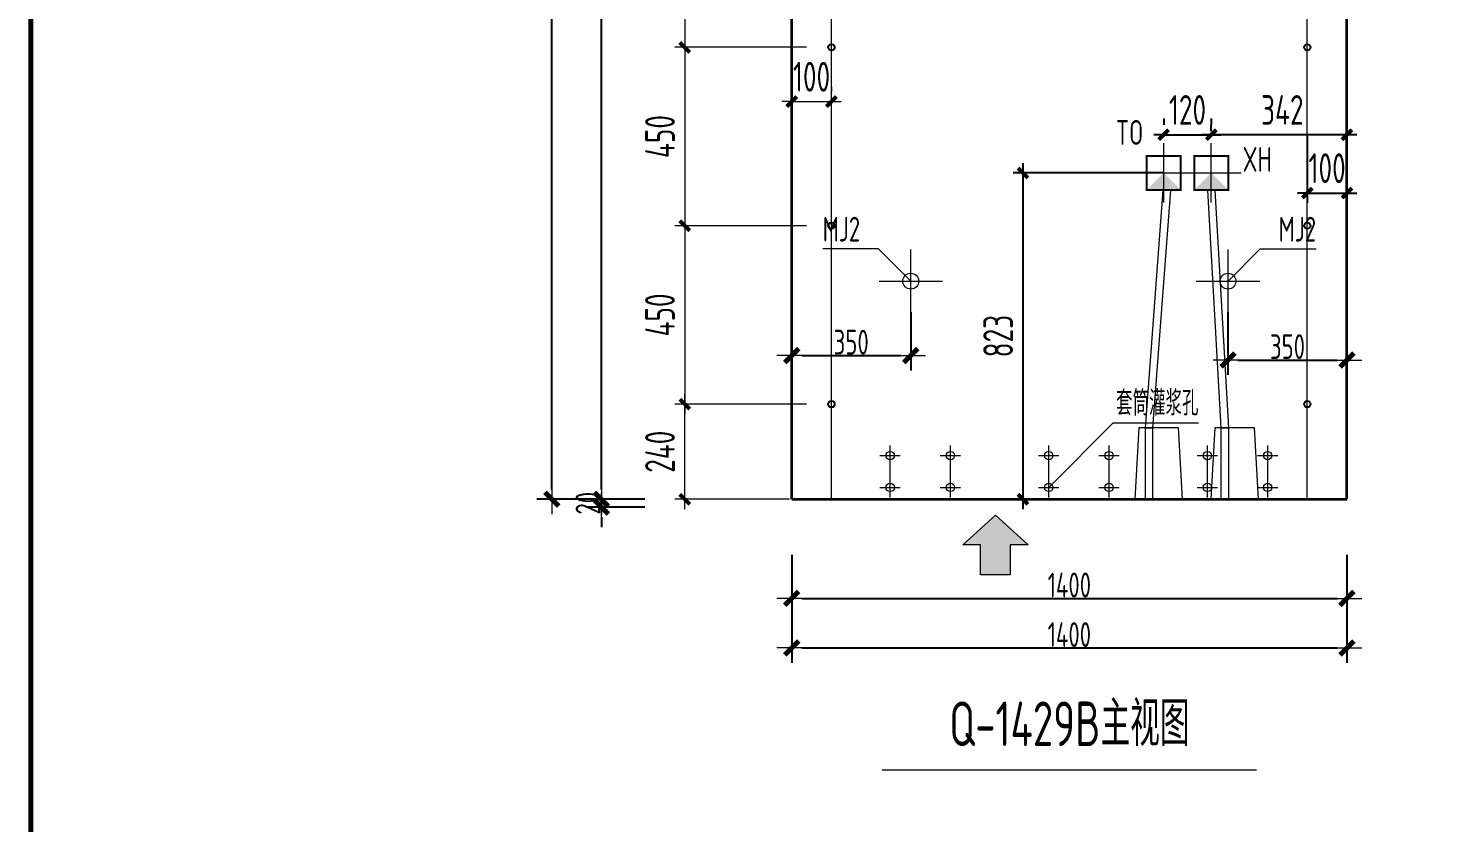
# Model space of a CAD drawing. Extents: x -85320 to 1679916, y -1321939 to 627.
# Drawn here: x 1085415 to 1099759, y -852057 to -844046 of the extents above; entities that cross this region are included whole.
import ezdxf
from ezdxf.enums import TextEntityAlignment as Align

# ---------------------------------------------------------------- set-up
doc = ezdxf.new("R2010")
doc.units = 0
doc.header["$LTSCALE"] = 1000
doc.linetypes.add('DOTE', pattern=[2.42, 2, -0.2, 0.02, -0.2])
for name, color, linetype in [('BORDER', 7, 'Continuous'), ('DIAN BOX', 7, 'Continuous'), ('S_WALL', 9, 'Continuous'), ('拉模', 7, 'Continuous')]:
    doc.layers.add(name, color=color, linetype=linetype)
for name, color, linetype, lineweight in [('WCOL', 7, 'Continuous', 0), ('参数表文字', 7, 'Continuous', 18), ('手孔', 6, 'Continuous', 0), ('直线', 7, 'Continuous', 18), ('预制墙图名', 7, 'Continuous', 18), ('预制墙埋件', 8, 'Continuous', 18), ('预制墙墙身水平筋', 130, 'Continuous', 18), ('预制墙墙身纵向受力筋', 1, 'Continuous', 18), ('预制墙详图标注', 3, 'Continuous', 18), ('预制墙详图轮廓', 3, 'Continuous', 35)]:
    doc.layers.add(name, color=color, linetype=linetype, lineweight=lineweight)
doc.styles.add('TSSD_Dimension', font='tssdeng.shx', dxfattribs={"width": 0.7, "bigfont": 'hztxt.shx'})
doc.styles.add('TSSD_Rein', font='Tssdeng.shx', dxfattribs={"width": 0.7, "bigfont": 'hztxt.shx'})
doc.styles.add('样式 1', font='yjkeng.shx', dxfattribs={"width": 0.7, "bigfont": 'yjkchn.shx'})
doc.styles.add('样式 2', font='yjkeng.shx', dxfattribs={"width": 0.7, "bigfont": 'yjkchn.shx'})
doc.dimstyles.new('标注', dxfattribs={"dimtxt": 300, "dimasz": 100, "dimexe": 100, "dimexo": 250, "dimgap": 100, "dimtad": 1, "dimdec": 0, "dimlfac": 0.25, "dimzin": 0, "dimdsep": 46, "dimtxsty": 'TSSD_Dimension', "dimblk": 'ARCHTICK', "dimcen": 0, "dimdle": 100, "dimclrt": 7, "dimadec": 0, "dimazin": 0, "dimtfac": 1, "dimtdec": 0, "dimtix": 1, "dimtmove": 2, "dimatfit": 3, "dimfxl": 1, "dimtolj": 1, "dimtzin": 0, "dimarcsym": 0})
doc.dimstyles.new('盈建科结构', dxfattribs={"dimscale": 100, "dimtxt": 2.5, "dimasz": 1, "dimexe": 1.5, "dimexo": 0.625, "dimgap": 0.1, "dimtad": 1, "dimdec": 0, "dimrnd": 1, "dimzin": 0, "dimdsep": 46, "dimtxsty": '样式 1', "dimblk": '_yjkbk', "dimblk1": 'ARCHTICK', "dimblk2": 'ARCHTICK', "dimcen": 0.09, "dimadec": 0, "dimazin": 0, "dimtfac": 1, "dimtdec": 4, "dimtix": 1, "dimtmove": 2, "dimatfit": 3, "dimfxl": 1, "dimtolj": 1, "dimtzin": 0, "dimarcsym": 0})

# ---------------------------------------------------------------- blocks, each defined once
blk = doc.blocks.new('_yjkbk')
blk.add_line((-1, 0), (1.5, 0))
blk.add_lwpolyline([(-0.7, -0.7, 0.5, 0.5, 0), (0.7, 0.7, 0.5, 0.5, 0)], format="xyseb")
blk = doc.blocks.new('*D935')
at = {"layer": 'Defpoints', "color": 0, "transparency": 16777216}
for p in [(1093114, -846846), (1094314, -846846), (1094314, -847346)]:
    blk.add_point(p, dxfattribs=at)
at = {"layer": '预制墙详图标注', "color": 0, "lineweight": -2, "transparency": 16777216}
for p, q in [((1093114, -846908), (1093114, -847496)), ((1094314, -846908), (1094314, -847496)), ((1093214, -847346), (1094214, -847346))]:
    blk.add_line(p, q, dxfattribs=at)
at = {"layer": '预制墙详图标注', "color": 0, "lineweight": -2, "transparency": 16777216, "xscale": 100, "yscale": 100, "zscale": 100, "rotation": 180}
blk.add_blockref('_yjkbk', (1093114, -847346), dxfattribs=at)
at = {"layer": '预制墙详图标注', "color": 0, "lineweight": -2, "transparency": 16777216, "xscale": 100, "yscale": 100, "zscale": 100}
blk.add_blockref('_yjkbk', (1094314, -847346), dxfattribs=at)
at = {"layer": '预制墙详图标注', "color": 0, "transparency": 16777216, "insert": (1093714, -847336), "char_height": 250, "attachment_point": 8, "style": '样式 1'}
blk.add_mtext('\\A1;350', dxfattribs=at)
blk = doc.blocks.new('_ArchTick')
at = {"color": 0, "linetype": 'ByBlock', "const_width": 0.4}
blk.add_lwpolyline([(-0.5, -0.5), (0.5, 0.5)], dxfattribs=at)
blk = doc.blocks.new('*D937')
at = {"layer": 'Defpoints', "color": 0, "transparency": 16777216}
for p in [(1097514, -846846), (1098714, -846846), (1098714, -847391)]:
    blk.add_point(p, dxfattribs=at)
at = {"layer": '预制墙详图标注', "color": 0, "lineweight": -2, "transparency": 16777216}
for p, q in [((1097514, -846908), (1097514, -847541)), ((1098714, -846908), (1098714, -847541)), ((1097614, -847391), (1098614, -847391))]:
    blk.add_line(p, q, dxfattribs=at)
at = {"layer": '预制墙详图标注', "color": 0, "lineweight": -2, "transparency": 16777216, "xscale": 100, "yscale": 100, "zscale": 100, "rotation": 180}
blk.add_blockref('_yjkbk', (1097514, -847391), dxfattribs=at)
at = {"layer": '预制墙详图标注', "color": 0, "lineweight": -2, "transparency": 16777216, "xscale": 100, "yscale": 100, "zscale": 100}
blk.add_blockref('_yjkbk', (1098714, -847391), dxfattribs=at)
at = {"layer": '预制墙详图标注', "color": 0, "transparency": 16777216, "insert": (1098114, -847381), "char_height": 250, "attachment_point": 8, "style": '样式 1'}
blk.add_mtext('\\A1;350', dxfattribs=at)
blk = doc.blocks.new('*D938')
at = {"layer": 'Defpoints', "color": 0, "transparency": 16777216}
for p in [(1093114, -849296), (1098714, -849296), (1098714, -849796)]:
    blk.add_point(p, dxfattribs=at)
at = {"layer": '预制墙详图标注', "color": 0, "lineweight": -2, "transparency": 16777216}
for p, q in [((1093114, -849358), (1093114, -849946)), ((1098714, -849358), (1098714, -849946)), ((1093214, -849796), (1098614, -849796))]:
    blk.add_line(p, q, dxfattribs=at)
at = {"layer": '预制墙详图标注', "color": 0, "lineweight": -2, "transparency": 16777216, "xscale": 100, "yscale": 100, "zscale": 100, "rotation": 180}
blk.add_blockref('_yjkbk', (1093114, -849796), dxfattribs=at)
at = {"layer": '预制墙详图标注', "color": 0, "lineweight": -2, "transparency": 16777216, "xscale": 100, "yscale": 100, "zscale": 100}
blk.add_blockref('_yjkbk', (1098714, -849796), dxfattribs=at)
at = {"layer": '预制墙详图标注', "color": 0, "transparency": 16777216, "insert": (1095914, -849786), "char_height": 250, "attachment_point": 8, "style": '样式 1'}
blk.add_mtext('\\A1;1400', dxfattribs=at)
blk = doc.blocks.new('*D939')
at = {"layer": 'Defpoints', "color": 0, "transparency": 16777216}
for p in [(1093114, -849796), (1098714, -849796), (1098714, -850296)]:
    blk.add_point(p, dxfattribs=at)
at = {"layer": '预制墙详图标注', "color": 0, "lineweight": -2, "transparency": 16777216}
for p, q in [((1093114, -849858), (1093114, -850446)), ((1098714, -849858), (1098714, -850446)), ((1093214, -850296), (1098614, -850296))]:
    blk.add_line(p, q, dxfattribs=at)
at = {"layer": '预制墙详图标注', "color": 0, "lineweight": -2, "transparency": 16777216, "xscale": 100, "yscale": 100, "zscale": 100, "rotation": 180}
blk.add_blockref('_yjkbk', (1093114, -850296), dxfattribs=at)
at = {"layer": '预制墙详图标注', "color": 0, "lineweight": -2, "transparency": 16777216, "xscale": 100, "yscale": 100, "zscale": 100}
blk.add_blockref('_yjkbk', (1098714, -850296), dxfattribs=at)
at = {"layer": '预制墙详图标注', "color": 0, "transparency": 16777216, "insert": (1095914, -850286), "char_height": 250, "attachment_point": 8, "style": '样式 1'}
blk.add_mtext('\\A1;1400', dxfattribs=at)
blk = doc.blocks.new('*D940')
at = {"layer": 'Defpoints', "color": 0, "transparency": 16777216}
for p in [(1091194, -848796), (1091694, -848796), (1091694, -848876)]:
    blk.add_point(p, dxfattribs=at)
at = {"layer": '预制墙详图标注', "color": 0, "lineweight": -2, "transparency": 16777216}
for p, q in [((1091194, -848696), (1091194, -848596)), ((1091631, -848796), (1091044, -848796)), ((1091631, -848876), (1091044, -848876)), ((1091194, -848876), (1091194, -848796)), ((1091194, -848976), (1091194, -849076))]:
    blk.add_line(p, q, dxfattribs=at)
at = {"layer": '预制墙详图标注', "color": 0, "lineweight": -2, "transparency": 16777216, "xscale": 100, "yscale": 100, "zscale": 100}
for p, rotation in [((1091194, -848796), 270), ((1091194, -848876), 90)]:
    blk.add_blockref('_yjkbk', p, dxfattribs=dict(at, rotation=rotation))
at = {"layer": '预制墙详图标注', "color": 0, "transparency": 16777216, "insert": (1091184, -848836), "char_height": 250, "attachment_point": 8, "rotation": 90, "style": '样式 1'}
blk.add_mtext('\\A1;20', dxfattribs=at)
blk = doc.blocks.new('*D941')
at = {"layer": 'Defpoints', "color": 0, "transparency": 16777216}
for p in [(1091194, -837876), (1091694, -837876), (1091694, -848796)]:
    blk.add_point(p, dxfattribs=at)
at = {"layer": '预制墙详图标注', "color": 0, "lineweight": -2, "transparency": 16777216}
for p, q in [((1091631, -837876), (1091044, -837876)), ((1091194, -848696), (1091194, -837976)), ((1091631, -848796), (1091044, -848796))]:
    blk.add_line(p, q, dxfattribs=at)
at = {"layer": '预制墙详图标注', "color": 0, "lineweight": -2, "transparency": 16777216, "xscale": 100, "yscale": 100, "zscale": 100}
for p, rotation in [((1091194, -837876), 90), ((1091194, -848796), 270)]:
    blk.add_blockref('_yjkbk', p, dxfattribs=dict(at, rotation=rotation))
at = {"layer": '预制墙详图标注', "color": 0, "transparency": 16777216, "insert": (1091184, -843336), "char_height": 250, "attachment_point": 8, "rotation": 90, "style": '样式 1'}
blk.add_mtext('\\A1;2740', dxfattribs=at)
blk = doc.blocks.new('*D942')
at = {"layer": 'Defpoints', "color": 0, "transparency": 16777216}
for p in [(1090694, -837876), (1091194, -837876), (1091194, -848796)]:
    blk.add_point(p, dxfattribs=at)
at = {"layer": '预制墙详图标注', "color": 0, "lineweight": -2, "transparency": 16777216}
for p, q in [((1091131, -837876), (1090544, -837876)), ((1090694, -848696), (1090694, -837976)), ((1091131, -848796), (1090544, -848796))]:
    blk.add_line(p, q, dxfattribs=at)
at = {"layer": '预制墙详图标注', "color": 0, "lineweight": -2, "transparency": 16777216, "xscale": 100, "yscale": 100, "zscale": 100}
for p, rotation in [((1090694, -837876), 90), ((1090694, -848796), 270)]:
    blk.add_blockref('_yjkbk', p, dxfattribs=dict(at, rotation=rotation))
at = {"layer": '预制墙详图标注', "color": 0, "transparency": 16777216, "insert": (1090684, -843336), "char_height": 250, "attachment_point": 8, "rotation": 90, "style": '样式 1'}
blk.add_mtext('\\A1;2740', dxfattribs=at)
blk = doc.blocks.new('*D1012')
at = {"layer": 'Defpoints', "color": 0, "transparency": 16777216}
for p in [(1098714, -845022), (1097346, -845118), (1097346, -845332)]:
    blk.add_point(p, dxfattribs=at)
at = {"layer": 'WCOL', "color": 0, "lineweight": -2, "transparency": 16777216}
for p, q in [((1097346, -845082), (1097346, -845018)), ((1098814, -845118), (1097246, -845118)), ((1098714, -845272), (1098714, -845218))]:
    blk.add_line(p, q, dxfattribs=at)
at = {"layer": 'WCOL', "color": 0, "lineweight": -2, "transparency": 16777216, "xscale": 100, "yscale": 100, "zscale": 100, "rotation": 180}
blk.add_blockref('_ArchTick', (1097346, -845118), dxfattribs=at)
at = {"layer": 'WCOL', "color": 0, "lineweight": -2, "transparency": 16777216, "xscale": 100, "yscale": 100, "zscale": 100}
blk.add_blockref('_ArchTick', (1098714, -845118), dxfattribs=at)
at = {"layer": 'WCOL', "color": 7, "transparency": 16777216, "insert": (1098062, -844868), "char_height": 300, "attachment_point": 5, "style": 'TSSD_Dimension'}
blk.add_mtext('\\A1;342', dxfattribs=at)
blk = doc.blocks.new('线盒')
at = {"layer": 'DIAN BOX'}
h = blk.add_hatch(color=256, dxfattribs=at)
h.dxf.hatch_style = 1
h.paths.add_polyline_path([(1465682, -670175), (1465854, -670347), (1465510, -670347)])
at = {"color": 6, "const_width": 20}
blk.add_lwpolyline([(1465510, -670003), (1465854, -670003), (1465854, -670347), (1465510, -670347), (1465510, -670003)], dxfattribs=at)
at = {"layer": 'WCOL', "color": 4, "linetype": 'DOTE'}
for p, q in [((1465682, -670475), (1465682, -669876)), ((1465383, -670175), (1465982, -670175))]:
    blk.add_line(p, q, dxfattribs=at)
at = {"layer": 'WCOL', "color": 5}
blk.add_lwpolyline([(1465510, -670347), (1465854, -670347), (1465854, -670003), (1465510, -670003)], close=True, dxfattribs=at)
blk = doc.blocks.new('*D1069')
at = {"layer": 'Defpoints', "color": 0, "transparency": 16777216}
for p in [(1097122, -845504), (1095446, -848796), (1097122, -848796)]:
    blk.add_point(p, dxfattribs=at)
at = {"layer": 'WCOL', "color": 0, "lineweight": -2, "transparency": 16777216}
for p, q in [((1095446, -845404), (1095446, -848896)), ((1096872, -845504), (1095346, -845504)), ((1096872, -848796), (1095346, -848796))]:
    blk.add_line(p, q, dxfattribs=at)
at = {"layer": 'WCOL', "color": 0, "lineweight": -2, "transparency": 16777216, "xscale": 100, "yscale": 100, "zscale": 100}
for p, rotation in [((1095446, -845504), 90), ((1095446, -848796), 270)]:
    blk.add_blockref('_ArchTick', p, dxfattribs=dict(at, rotation=rotation))
at = {"layer": 'WCOL', "color": 7, "transparency": 16777216, "insert": (1095196, -847150), "char_height": 300, "attachment_point": 5, "rotation": 90, "style": 'TSSD_Dimension'}
blk.add_mtext('\\A1;823', dxfattribs=at)
blk = doc.blocks.new('*D1881')
at = {"layer": 'Defpoints', "color": 0, "transparency": 16777216}
for p in [(1097346, -845118), (1096866, -845204), (1097346, -845204)]:
    blk.add_point(p, dxfattribs=at)
at = {"layer": 'WCOL', "color": 0, "lineweight": -2, "transparency": 16777216}
for p, q in [((1096866, -844954), (1096866, -845018)), ((1097346, -844954), (1097346, -845018)), ((1096866, -845118), (1096766, -845118)), ((1096866, -845118), (1097346, -845118)), ((1097346, -845118), (1097446, -845118))]:
    blk.add_line(p, q, dxfattribs=at)
at = {"layer": 'WCOL', "color": 0, "lineweight": -2, "transparency": 16777216, "xscale": 100, "yscale": 100, "zscale": 100}
blk.add_blockref('_ArchTick', (1096866, -845118), dxfattribs=at)
at = {"layer": 'WCOL', "color": 0, "lineweight": -2, "transparency": 16777216, "xscale": 100, "yscale": 100, "zscale": 100, "rotation": 180}
blk.add_blockref('_ArchTick', (1097346, -845118), dxfattribs=at)
at = {"layer": 'WCOL', "color": 7, "transparency": 16777216, "insert": (1097106, -844868), "char_height": 300, "attachment_point": 5, "style": 'TSSD_Dimension'}
blk.add_mtext('\\A1;120', dxfattribs=at)
blk = doc.blocks.new('图框1')
at = {"layer": 'BORDER', "const_width": 50}
blk.add_lwpolyline([(1377779, -823089), (1377779, -783089), (1433679, -783089), (1433679, -823089)], close=True, dxfattribs=at)
blk = doc.blocks.new('*D3015')
at = {"layer": 'Defpoints', "color": 0, "transparency": 16777216}
for p in [(1020088, -842247), (1021395, -842247), (1021395, -843207)]:
    blk.add_point(p, dxfattribs=at)
at = {"layer": '拉模', "color": 0, "lineweight": -2, "transparency": 16777216}
for p, q in [((1020088, -843307), (1020088, -842147)), ((1021145, -842247), (1019988, -842247)), ((1021145, -843207), (1019988, -843207))]:
    blk.add_line(p, q, dxfattribs=at)
at = {"layer": '拉模', "color": 0, "lineweight": -2, "transparency": 16777216, "xscale": 100, "yscale": 100, "zscale": 100}
for p, rotation in [((1020088, -842247), 90), ((1020088, -843207), 270)]:
    blk.add_blockref('_ArchTick', p, dxfattribs=dict(at, rotation=rotation))
at = {"layer": '拉模', "color": 7, "transparency": 16777216, "insert": (1019838, -842727), "char_height": 300, "attachment_point": 5, "rotation": 90, "style": 'TSSD_Dimension'}
blk.add_mtext('\\A1;240', dxfattribs=at)
blk = doc.blocks.new('*D3016')
at = {"layer": 'Defpoints', "color": 0, "transparency": 16777216}
for p in [(1021567, -839194), (1021167, -839295), (1021567, -839295)]:
    blk.add_point(p, dxfattribs=at)
at = {"layer": '拉模', "color": 0, "lineweight": -2, "transparency": 16777216}
for p, q in [((1021167, -839045), (1021167, -839094)), ((1021567, -839045), (1021567, -839094)), ((1021167, -839194), (1021067, -839194)), ((1021167, -839194), (1021567, -839194)), ((1021567, -839194), (1021667, -839194))]:
    blk.add_line(p, q, dxfattribs=at)
at = {"layer": '拉模', "color": 0, "lineweight": -2, "transparency": 16777216, "xscale": 100, "yscale": 100, "zscale": 100}
blk.add_blockref('_ArchTick', (1021167, -839194), dxfattribs=at)
at = {"layer": '拉模', "color": 0, "lineweight": -2, "transparency": 16777216, "xscale": 100, "yscale": 100, "zscale": 100, "rotation": 180}
blk.add_blockref('_ArchTick', (1021567, -839194), dxfattribs=at)
at = {"layer": '拉模', "color": 7, "transparency": 16777216, "insert": (1021367, -838944), "char_height": 300, "attachment_point": 5, "style": 'TSSD_Dimension'}
blk.add_mtext('\\A1;100', dxfattribs=at)
blk = doc.blocks.new('*D3017')
at = {"layer": 'Defpoints', "color": 0, "transparency": 16777216}
for p in [(1021567, -840447), (1020088, -842247), (1021567, -842247)]:
    blk.add_point(p, dxfattribs=at)
at = {"layer": '拉模', "color": 0, "lineweight": -2, "transparency": 16777216}
for p, q in [((1020088, -840347), (1020088, -842347)), ((1021317, -840447), (1019988, -840447)), ((1021317, -842247), (1019988, -842247))]:
    blk.add_line(p, q, dxfattribs=at)
at = {"layer": '拉模', "color": 0, "lineweight": -2, "transparency": 16777216, "xscale": 100, "yscale": 100, "zscale": 100}
for p, rotation in [((1020088, -840447), 90), ((1020088, -842247), 270)]:
    blk.add_blockref('_ArchTick', p, dxfattribs=dict(at, rotation=rotation))
at = {"layer": '拉模', "color": 7, "transparency": 16777216, "insert": (1019838, -841347), "char_height": 300, "attachment_point": 5, "rotation": 90, "style": 'TSSD_Dimension'}
blk.add_mtext('\\A1;450', dxfattribs=at)
blk = doc.blocks.new('*D3018')
at = {"layer": 'Defpoints', "color": 0, "transparency": 16777216}
for p in [(1021567, -838647), (1020088, -840447), (1021567, -840447)]:
    blk.add_point(p, dxfattribs=at)
at = {"layer": '拉模', "color": 0, "lineweight": -2, "transparency": 16777216}
for p, q in [((1020088, -838547), (1020088, -840547)), ((1021317, -838647), (1019988, -838647)), ((1021317, -840447), (1019988, -840447))]:
    blk.add_line(p, q, dxfattribs=at)
at = {"layer": '拉模', "color": 0, "lineweight": -2, "transparency": 16777216, "xscale": 100, "yscale": 100, "zscale": 100}
for p, rotation in [((1020088, -838647), 90), ((1020088, -840447), 270)]:
    blk.add_blockref('_ArchTick', p, dxfattribs=dict(at, rotation=rotation))
at = {"layer": '拉模', "color": 7, "transparency": 16777216, "insert": (1019838, -839547), "char_height": 300, "attachment_point": 5, "rotation": 90, "style": 'TSSD_Dimension'}
blk.add_mtext('\\A1;450', dxfattribs=at)
blk = doc.blocks.new('*D3019')
at = {"layer": 'Defpoints', "color": 0, "transparency": 16777216}
for p in [(1021567, -836847), (1020088, -838647), (1021567, -838647)]:
    blk.add_point(p, dxfattribs=at)
at = {"layer": '拉模', "color": 0, "lineweight": -2, "transparency": 16777216}
for p, q in [((1020088, -836747), (1020088, -838747)), ((1021317, -836847), (1019988, -836847)), ((1021317, -838647), (1019988, -838647))]:
    blk.add_line(p, q, dxfattribs=at)
at = {"layer": '拉模', "color": 0, "lineweight": -2, "transparency": 16777216, "xscale": 100, "yscale": 100, "zscale": 100}
for p, rotation in [((1020088, -836847), 90), ((1020088, -838647), 270)]:
    blk.add_blockref('_ArchTick', p, dxfattribs=dict(at, rotation=rotation))
at = {"layer": '拉模', "color": 7, "transparency": 16777216, "insert": (1019838, -837747), "char_height": 300, "attachment_point": 5, "rotation": 90, "style": 'TSSD_Dimension'}
blk.add_mtext('\\A1;450', dxfattribs=at)
blk = doc.blocks.new('*D3020')
at = {"layer": 'Defpoints', "color": 0, "transparency": 16777216}
for p in [(1021567, -835047), (1020088, -836847), (1021567, -836847)]:
    blk.add_point(p, dxfattribs=at)
at = {"layer": '拉模', "color": 0, "lineweight": -2, "transparency": 16777216}
for p, q in [((1020088, -834947), (1020088, -836947)), ((1021317, -835047), (1019988, -835047)), ((1021317, -836847), (1019988, -836847))]:
    blk.add_line(p, q, dxfattribs=at)
at = {"layer": '拉模', "color": 0, "lineweight": -2, "transparency": 16777216, "xscale": 100, "yscale": 100, "zscale": 100}
for p, rotation in [((1020088, -835047), 90), ((1020088, -836847), 270)]:
    blk.add_blockref('_ArchTick', p, dxfattribs=dict(at, rotation=rotation))
at = {"layer": '拉模', "color": 7, "transparency": 16777216, "insert": (1019838, -835947), "char_height": 300, "attachment_point": 5, "rotation": 90, "style": 'TSSD_Dimension'}
blk.add_mtext('\\A1;450', dxfattribs=at)
blk = doc.blocks.new('*D3021')
at = {"layer": 'Defpoints', "color": 0, "transparency": 16777216}
for p in [(1021567, -833247), (1020088, -835047), (1021567, -835047)]:
    blk.add_point(p, dxfattribs=at)
at = {"layer": '拉模', "color": 0, "lineweight": -2, "transparency": 16777216}
for p, q in [((1021317, -833247), (1019988, -833247)), ((1020088, -833147), (1020088, -835147)), ((1021317, -835047), (1019988, -835047))]:
    blk.add_line(p, q, dxfattribs=at)
at = {"layer": '拉模', "color": 0, "lineweight": -2, "transparency": 16777216, "xscale": 100, "yscale": 100, "zscale": 100}
for p, rotation in [((1020088, -833247), 90), ((1020088, -835047), 270)]:
    blk.add_blockref('_ArchTick', p, dxfattribs=dict(at, rotation=rotation))
at = {"layer": '拉模', "color": 7, "transparency": 16777216, "insert": (1019838, -834147), "char_height": 300, "attachment_point": 5, "rotation": 90, "style": 'TSSD_Dimension'}
blk.add_mtext('\\A1;450', dxfattribs=at)
blk = doc.blocks.new('*D3022')
at = {"layer": 'Defpoints', "color": 0, "transparency": 16777216}
for p in [(1020088, -832287), (1021567, -832287), (1021567, -833247)]:
    blk.add_point(p, dxfattribs=at)
at = {"layer": '拉模', "color": 0, "lineweight": -2, "transparency": 16777216}
for p, q in [((1020088, -833347), (1020088, -832187)), ((1021317, -832287), (1019988, -832287)), ((1021317, -833247), (1019988, -833247))]:
    blk.add_line(p, q, dxfattribs=at)
at = {"layer": '拉模', "color": 0, "lineweight": -2, "transparency": 16777216, "xscale": 100, "yscale": 100, "zscale": 100}
for p, rotation in [((1020088, -832287), 90), ((1020088, -833247), 270)]:
    blk.add_blockref('_ArchTick', p, dxfattribs=dict(at, rotation=rotation))
at = {"layer": '拉模', "color": 7, "transparency": 16777216, "insert": (1019838, -832767), "char_height": 300, "attachment_point": 5, "rotation": 90, "style": 'TSSD_Dimension'}
blk.add_mtext('\\A1;240', dxfattribs=at)
blk = doc.blocks.new('*D2729')
at = {"layer": 'Defpoints', "color": 0, "transparency": 16777216}
for p in [(1098314, -844884), (1098714, -844884), (1098714, -845706)]:
    blk.add_point(p, dxfattribs=at)
at = {"layer": '拉模', "color": 0, "lineweight": -2, "transparency": 16777216}
for p, q in [((1098314, -845134), (1098314, -845806)), ((1098714, -845134), (1098714, -845806)), ((1098314, -845706), (1098214, -845706)), ((1098314, -845706), (1098714, -845706)), ((1098714, -845706), (1098814, -845706))]:
    blk.add_line(p, q, dxfattribs=at)
at = {"layer": '拉模', "color": 0, "lineweight": -2, "transparency": 16777216, "xscale": 100, "yscale": 100, "zscale": 100}
blk.add_blockref('_ArchTick', (1098314, -845706), dxfattribs=at)
at = {"layer": '拉模', "color": 0, "lineweight": -2, "transparency": 16777216, "xscale": 100, "yscale": 100, "zscale": 100, "rotation": 180}
blk.add_blockref('_ArchTick', (1098714, -845706), dxfattribs=at)
at = {"layer": '拉模', "color": 7, "lineweight": 0, "transparency": 16777216, "insert": (1098514, -845456), "char_height": 300, "attachment_point": 5, "style": 'TSSD_Dimension'}
blk.add_mtext('\\A1;100', dxfattribs=at)
blk = doc.blocks.new('拉模孔')
at = {"layer": 'S_WALL'}
for centre in [(1021567.4, -833246.6), (1021567.4, -835046.6), (1021567.4, -836846.6), (1021567.4, -838646.6), (1021567.4, -840446.6), (1021567.4, -842246.6)]:
    blk.add_circle(centre, 32, dxfattribs=at)
at = {"layer": '拉模', "color": 3, "lineweight": 0}
blk.add_line((1021567.4, -843206.6), (1021567.4, -832432.7), dxfattribs=at)
at = {"layer": '拉模', "color": 3}
for base, p1, p2, picture, middle in [((1020088.1, -832286.6), (1021567.4, -833246.6), (1021567.4, -832286.6), '*D3022', (1019838.1, -832766.6)), ((1020088.1, -835046.6), (1021567.4, -833246.6), (1021567.4, -835046.6), '*D3021', (1019838.1, -834146.6)), ((1020088.1, -836846.6), (1021567.4, -835046.6), (1021567.4, -836846.6), '*D3020', (1019838.1, -835946.6)), ((1020088.1, -838646.6), (1021567.4, -836846.6), (1021567.4, -838646.6), '*D3019', (1019838.1, -837746.6)), ((1020088.1, -840446.6), (1021567.4, -838646.6), (1021567.4, -840446.6), '*D3018', (1019838.1, -839546.6)), ((1020088.1, -842246.6), (1021567.4, -840446.6), (1021567.4, -842246.6), '*D3017', (1019838.1, -841346.6)), ((1020088.1, -842246.6), (1021395.2, -843206.6), (1021395.2, -842246.6), '*D3015', (1019838.1, -842726.6))]:
    dim = blk.add_linear_dim(base=base, p1=p1, p2=p2, angle=90, dimstyle='标注', dxfattribs=at)
    dim.commit()
    dim.dimension.update_dxf_attribs({"geometry": picture, "text_midpoint": middle})
dim = blk.add_linear_dim(base=(1021567.4, -839193.9), p1=(1021167.4, -839294.6), p2=(1021567.4, -839294.6), dimstyle='标注', dxfattribs=at)
dim.commit()
dim.dimension.update_dxf_attribs({"geometry": '*D3016', "text_midpoint": (1021367.4, -838943.9)})

msp = doc.modelspace()

# ---------------------------------------------------------------- hatches: boundary and pattern name
at = {"layer": 'WCOL'}
h = msp.add_hatch(color=4, dxfattribs=at)
h.dxf.hatch_style = 1
h.paths.add_polyline_path([(1095498.32, -849256.542), (1095318.32, -849256.542), (1095318.32, -849556.542), (1095018.32, -849556.542), (1095018.32, -849256.542), (1094838.32, -849256.542), (1095168.32, -848956.542)])

# ---------------------------------------------------------------- linework, layer by layer
at = {"layer": 'S_WALL'}
for centre in [(1098314.371, -844235.848), (1098314.371, -846035.848), (1098314.371, -847835.848)]:
    msp.add_circle(centre, 32, dxfattribs=at)
at = {"layer": 'WCOL', "color": 7}
for points in [[(1096677.175, -848075.848), (1096757.175, -848075.848), (1096936.801, -845675.848), (1096856.801, -845675.848)], [(1097442.355, -848075.848), (1097522.355, -848075.848), (1097386.371, -845675.848), (1097306.371, -845675.848)]]:
    msp.add_lwpolyline(points, close=True, dxfattribs=at)
at = {"layer": 'WCOL'}
msp.add_lwpolyline([(1095498.32, -849256.542), (1095318.32, -849256.542), (1095318.32, -849556.542), (1095018.32, -849556.542), (1095018.32, -849256.542), (1094838.32, -849256.542), (1095168.32, -848956.542), (1095498.32, -849256.542)], dxfattribs=at)
at = {"layer": '手孔', "color": 6}
for points in [[(1096575.188, -848795.848), (1097055.188, -848795.848), (1097015.188, -848075.848), (1096615.188, -848075.848)], [(1097340.368, -848795.848), (1097820.368, -848795.848), (1097780.368, -848075.848), (1097380.368, -848075.848)]]:
    msp.add_lwpolyline(points, close=True, dxfattribs=at)
at = {"layer": '手孔', "color": 4}
for points in [[(1096677.175, -848795.848), (1096757.175, -848795.848), (1096757.175, -848075.848), (1096677.175, -848075.848)], [(1097442.355, -848795.848), (1097522.355, -848795.848), (1097522.355, -848075.848), (1097442.355, -848075.848)]]:
    msp.add_lwpolyline(points, close=True, dxfattribs=at)
at = {"layer": '拉模', "color": 3, "lineweight": 0}
msp.add_line((1098314.371, -848795.848), (1098314.371, -838021.948), dxfattribs=at)
at = {"layer": '直线', "lineweight": 18}
for points in [[(1094314.371, -846595.848), (1093989.371, -846270.848), (1093425.909, -846270.848)], [(1097514.371, -846595.848), (1097839.371, -846270.848), (1098402.832, -846270.848)], [(1095706.371, -848675.848), (1096356.371, -848025.848), (1097216.213, -848025.848)]]:
    msp.add_lwpolyline(points, dxfattribs=at)
at = {"layer": '预制墙图名', "lineweight": 18}
msp.add_line((1094027.474, -851526.195), (1097801.268, -851526.195), dxfattribs=at)
at = {"layer": '预制墙埋件', "lineweight": 18}
for p, q in [((1094314.371, -846915.848), (1094314.371, -846275.848)), ((1097514.371, -846915.848), (1097514.371, -846275.848)), ((1093994.371, -846595.848), (1094634.371, -846595.848)), ((1097194.371, -846595.848), (1097834.371, -846595.848))]:
    msp.add_line(p, q, dxfattribs=at)
for centre in [(1094314.371, -846595.848), (1097514.371, -846595.848)]:
    msp.add_circle(centre, 80, dxfattribs=at)
at = {"layer": '预制墙墙身水平筋', "lineweight": 18, "const_width": 0.18}
for points in [[(1092450.906, -844455.848), (1092314.371, -844455.848), (1092314.371, -844415.848), (1093114.371, -844415.848), (1093114.371, -844455.848), (1092314.371, -844455.848), (1092314.371, -844415.848), (1092450.906, -844415.848)], [(1092450.906, -844455.848), (1092314.371, -844455.848), (1092314.371, -844415.848), (1093114.371, -844415.848), (1093114.371, -844455.848), (1092314.371, -844455.848), (1092314.371, -844415.848), (1092450.906, -844415.848)], [(1098714.371, -844415.848), (1099514.371, -844415.848), (1099514.371, -844455.848), (1099377.835, -844455.848), (1099377.835, -844415.848), (1099514.371, -844415.848), (1099514.371, -844455.848), (1098714.371, -844455.848)], [(1098714.371, -844415.848), (1099514.371, -844415.848), (1099514.371, -844455.848), (1099377.835, -844455.848), (1099377.835, -844415.848), (1099514.371, -844415.848), (1099514.371, -844455.848), (1098714.371, -844455.848)], [(1092450.906, -845255.848), (1092314.371, -845255.848), (1092314.371, -845215.848), (1093114.371, -845215.848), (1093114.371, -845255.848), (1092314.371, -845255.848), (1092314.371, -845215.848), (1092450.906, -845215.848)], [(1092450.906, -845255.848), (1092314.371, -845255.848), (1092314.371, -845215.848), (1093114.371, -845215.848), (1093114.371, -845255.848), (1092314.371, -845255.848), (1092314.371, -845215.848), (1092450.906, -845215.848)], [(1098714.371, -845215.848), (1099514.371, -845215.848), (1099514.371, -845255.848), (1099377.835, -845255.848), (1099377.835, -845215.848), (1099514.371, -845215.848), (1099514.371, -845255.848), (1098714.371, -845255.848)], [(1098714.371, -845215.848), (1099514.371, -845215.848), (1099514.371, -845255.848), (1099377.835, -845255.848), (1099377.835, -845215.848), (1099514.371, -845215.848), (1099514.371, -845255.848), (1098714.371, -845255.848)], [(1092450.906, -846055.848), (1092314.371, -846055.848), (1092314.371, -846015.848), (1093114.371, -846015.848), (1093114.371, -846055.848), (1092314.371, -846055.848), (1092314.371, -846015.848), (1092450.906, -846015.848)], [(1092450.906, -846055.848), (1092314.371, -846055.848), (1092314.371, -846015.848), (1093114.371, -846015.848), (1093114.371, -846055.848), (1092314.371, -846055.848), (1092314.371, -846015.848), (1092450.906, -846015.848)], [(1098714.371, -846015.848), (1099514.371, -846015.848), (1099514.371, -846055.848), (1099377.835, -846055.848), (1099377.835, -846015.848), (1099514.371, -846015.848), (1099514.371, -846055.848), (1098714.371, -846055.848)], [(1098714.371, -846015.848), (1099514.371, -846015.848), (1099514.371, -846055.848), (1099377.835, -846055.848), (1099377.835, -846015.848), (1099514.371, -846015.848), (1099514.371, -846055.848), (1098714.371, -846055.848)], [(1092450.906, -846855.848), (1092314.371, -846855.848), (1092314.371, -846815.848), (1093114.371, -846815.848), (1093114.371, -846855.848), (1092314.371, -846855.848), (1092314.371, -846815.848), (1092450.906, -846815.848)], [(1092450.906, -846855.848), (1092314.371, -846855.848), (1092314.371, -846815.848), (1093114.371, -846815.848), (1093114.371, -846855.848), (1092314.371, -846855.848), (1092314.371, -846815.848), (1092450.906, -846815.848)], [(1098714.371, -846815.848), (1099514.371, -846815.848), (1099514.371, -846855.848), (1099377.835, -846855.848), (1099377.835, -846815.848), (1099514.371, -846815.848), (1099514.371, -846855.848), (1098714.371, -846855.848)], [(1098714.371, -846815.848), (1099514.371, -846815.848), (1099514.371, -846855.848), (1099377.835, -846855.848), (1099377.835, -846815.848), (1099514.371, -846815.848), (1099514.371, -846855.848), (1098714.371, -846855.848)], [(1092450.906, -847255.848), (1092314.371, -847255.848), (1092314.371, -847215.848), (1093114.371, -847215.848), (1093114.371, -847255.848), (1092314.371, -847255.848), (1092314.371, -847215.848), (1092450.906, -847215.848)], [(1092450.906, -847255.848), (1092314.371, -847255.848), (1092314.371, -847215.848), (1093114.371, -847215.848), (1093114.371, -847255.848), (1092314.371, -847255.848), (1092314.371, -847215.848), (1092450.906, -847215.848)], [(1098714.371, -847215.848), (1099514.371, -847215.848), (1099514.371, -847255.848), (1099377.835, -847255.848), (1099377.835, -847215.848), (1099514.371, -847215.848), (1099514.371, -847255.848), (1098714.371, -847255.848)], [(1098714.371, -847215.848), (1099514.371, -847215.848), (1099514.371, -847255.848), (1099377.835, -847255.848), (1099377.835, -847215.848), (1099514.371, -847215.848), (1099514.371, -847255.848), (1098714.371, -847255.848)], [(1092450.906, -847655.848), (1092314.371, -847655.848), (1092314.371, -847615.848), (1093114.371, -847615.848), (1093114.371, -847655.848), (1092314.371, -847655.848), (1092314.371, -847615.848), (1092450.906, -847615.848)], [(1092450.906, -847655.848), (1092314.371, -847655.848), (1092314.371, -847615.848), (1093114.371, -847615.848), (1093114.371, -847655.848), (1092314.371, -847655.848), (1092314.371, -847615.848), (1092450.906, -847615.848)], [(1098714.371, -847615.848), (1099514.371, -847615.848), (1099514.371, -847655.848), (1099377.835, -847655.848), (1099377.835, -847615.848), (1099514.371, -847615.848), (1099514.371, -847655.848), (1098714.371, -847655.848)], [(1098714.371, -847615.848), (1099514.371, -847615.848), (1099514.371, -847655.848), (1099377.835, -847655.848), (1099377.835, -847615.848), (1099514.371, -847615.848), (1099514.371, -847655.848), (1098714.371, -847655.848)], [(1092450.906, -848055.848), (1092314.371, -848055.848), (1092314.371, -848015.848), (1093114.371, -848015.848), (1093114.371, -848055.848), (1092314.371, -848055.848), (1092314.371, -848015.848), (1092450.906, -848015.848)], [(1092450.906, -848055.848), (1092314.371, -848055.848), (1092314.371, -848015.848), (1093114.371, -848015.848), (1093114.371, -848055.848), (1092314.371, -848055.848), (1092314.371, -848015.848), (1092450.906, -848015.848)], [(1098714.371, -848015.848), (1099514.371, -848015.848), (1099514.371, -848055.848), (1099377.835, -848055.848), (1099377.835, -848015.848), (1099514.371, -848015.848), (1099514.371, -848055.848), (1098714.371, -848055.848)], [(1098714.371, -848015.848), (1099514.371, -848015.848), (1099514.371, -848055.848), (1099377.835, -848055.848), (1099377.835, -848015.848), (1099514.371, -848015.848), (1099514.371, -848055.848), (1098714.371, -848055.848)], [(1092450.906, -848495.848), (1092314.371, -848495.848), (1092314.371, -848455.848), (1093114.371, -848455.848), (1093114.371, -848495.848), (1092314.371, -848495.848), (1092314.371, -848455.848), (1092450.906, -848455.848)], [(1092450.906, -848495.848), (1092314.371, -848495.848), (1092314.371, -848455.848), (1093114.371, -848455.848), (1093114.371, -848495.848), (1092314.371, -848495.848), (1092314.371, -848455.848), (1092450.906, -848455.848)], [(1098714.371, -848455.848), (1099514.371, -848455.848), (1099514.371, -848495.848), (1099377.835, -848495.848), (1099377.835, -848455.848), (1099514.371, -848455.848), (1099514.371, -848495.848), (1098714.371, -848495.848)], [(1098714.371, -848455.848), (1099514.371, -848455.848), (1099514.371, -848495.848), (1099377.835, -848495.848), (1099377.835, -848455.848), (1099514.371, -848455.848), (1099514.371, -848495.848), (1098714.371, -848495.848)]]:
    msp.add_lwpolyline(points, close=True, dxfattribs=at)
at = {"layer": '预制墙墙身纵向受力筋', "lineweight": 18}
for p, q in [((1094106.371, -848778.515), (1094106.371, -848253.181)), ((1094714.371, -848778.515), (1094714.371, -848253.181)), ((1095706.371, -848778.515), (1095706.371, -848253.181)), ((1096314.371, -848778.515), (1096314.371, -848253.181)), ((1097306.371, -848778.515), (1097306.371, -848253.181)), ((1097914.371, -848778.515), (1097914.371, -848253.181)), ((1094003.704, -848355.848), (1094209.038, -848355.848)), ((1094611.704, -848355.848), (1094817.038, -848355.848)), ((1095603.704, -848355.848), (1095809.038, -848355.848)), ((1096211.704, -848355.848), (1096417.038, -848355.848)), ((1097203.704, -848355.848), (1097409.038, -848355.848)), ((1097811.704, -848355.848), (1098017.038, -848355.848)), ((1094003.704, -848675.848), (1094209.038, -848675.848)), ((1094611.704, -848675.848), (1094817.038, -848675.848)), ((1095603.704, -848675.848), (1095809.038, -848675.848)), ((1096211.704, -848675.848), (1096417.038, -848675.848)), ((1097203.704, -848675.848), (1097409.038, -848675.848)), ((1097811.704, -848675.848), (1098017.038, -848675.848))]:
    msp.add_line(p, q, dxfattribs=at)
for centre in [(1094106.371, -848355.848), (1094714.371, -848355.848), (1095706.371, -848355.848), (1096314.371, -848355.848), (1097306.371, -848355.848), (1097914.371, -848355.848), (1094106.371, -848675.848), (1094714.371, -848675.848), (1095706.371, -848675.848), (1096314.371, -848675.848), (1097306.371, -848675.848), (1097914.371, -848675.848)]:
    msp.add_circle(centre, 42.667, dxfattribs=at)
at = {"layer": '预制墙详图轮廓', "lineweight": 35}
for p, q in [((1093114.371, -848795.848), (1093114.371, -837875.848)), ((1098714.371, -848795.848), (1098714.371, -837875.848)), ((1093114.371, -848795.848), (1098714.371, -848795.848))]:
    msp.add_line(p, q, dxfattribs=at)

# ---------------------------------------------------------------- block references
at = {"layer": 'WCOL', "color": 7}
for p in [(-368816.082, -175328.412), (-368336.082, -175328.412)]:
    msp.add_blockref('线盒', p, dxfattribs=at)
at = {"layer": '拉模', "color": 3}
msp.add_blockref('图框1', (-292339.171, -43782.267), dxfattribs=at)
at = {"layer": '拉模', "color": 3, "lineweight": 0}
msp.add_blockref('拉模孔', (71947.01, -5589.272), dxfattribs=at)

# ---------------------------------------------------------------- texts
at = {"layer": '参数表文字', "linetype": 'Continuous', "style": 'TSSD_Rein', "width": 0.7}
msp.add_text('XH', height=250, dxfattribs=at).set_placement((1097809.155, -845366.915), align=Align.MIDDLE_CENTER)
at = {"layer": '直线', "linetype": 'Continuous', "style": '样式 1', "width": 0.7}
for s, p in [('TO', (1096384.759, -845294.872)), ('MJ2', (1093425.909, -846270.848))]:
    msp.add_text(s, height=250, dxfattribs=at).set_placement(p, align=Align.BOTTOM_LEFT)
for s, p in [('MJ2', (1098402.832, -846270.848)), ('套筒灌浆孔', (1097216.213, -848025.848))]:
    msp.add_text(s, height=250, dxfattribs=at).set_placement(p, align=Align.BOTTOM_RIGHT)
at = {"layer": '预制墙图名', "linetype": 'Continuous', "style": '样式 2', "width": 0.7}
msp.add_text('Q-1429B主视图', height=450, dxfattribs=at).set_placement((1095914.371, -851420.848), align=Align.BOTTOM_CENTER)

# ---------------------------------------------------------------- dimensions: what is measured, and where the dimension line sits
at = {"layer": 'WCOL', "color": 7}
dim = msp.add_linear_dim(base=(1097346.371, -845117.772), p1=(1096866.371, -845204.496), p2=(1097346.371, -845204.496), dimstyle='标注', dxfattribs=at)
dim.commit()
dim.dimension.update_dxf_attribs({"geometry": '*D1881', "text_midpoint": (1097106.371, -844867.772)})
dim = msp.add_linear_dim(base=(1097346.371, -845117.772), p1=(1098714.371, -845021.951), p2=(1097346.371, -845331.848), dimstyle='标注', dxfattribs=at)
dim.commit()
dim.dimension.update_dxf_attribs({"geometry": '*D1012', "text_midpoint": (1098061.922, -844867.772), "dimtype": 160})
at = {"layer": 'WCOL', "color": 3}
dim = msp.add_linear_dim(base=(1095446.378, -848795.848), p1=(1097122.371, -845503.848), p2=(1097122.371, -848795.848), angle=90, dimstyle='标注', dxfattribs=at)
dim.commit()
dim.dimension.update_dxf_attribs({"geometry": '*D1069', "text_midpoint": (1095196.378, -847149.848)})
at = {"layer": '拉模', "color": 3, "lineweight": 0}
dim = msp.add_linear_dim(base=(1098714.371, -845705.527), p1=(1098314.371, -844883.916), p2=(1098714.371, -844883.916), dimstyle='标注', dxfattribs=at)
dim.commit()
dim.dimension.update_dxf_attribs({"geometry": '*D2729', "text_midpoint": (1098514.371, -845455.527)})
at = {"layer": '预制墙详图标注'}
for p1, p2, distance, text, override, picture, middle in [((1091193.984, -848795.848), (1091193.984, -837875.848), 500, '2740', {"dimscale": 100, "dimtxt": 2.5, "dimasz": 1, "dimexe": 1.5, "dimexo": 0.625, "dimgap": 0.1, "dimtad": 1, "dimlfac": 0.25, "dimrnd": 5, "dimdle": 0, "dimtix": 1, "dimfxlon": 0}, '*D942', (1090558.984, -843335.848)), ((1091693.984, -848795.848), (1091693.984, -837875.848), 500, '2740', {"dimscale": 100, "dimtxt": 2.5, "dimasz": 1, "dimexe": 1.5, "dimexo": 0.625, "dimgap": 0.1, "dimtad": 1, "dimlfac": 0.25, "dimrnd": 5, "dimdle": 0, "dimtix": 1, "dimfxlon": 0}, '*D941', (1091058.984, -843335.848)), ((1093114.371, -846845.848), (1094314.371, -846845.848), -500, '350', {"dimscale": 100, "dimtxt": 2.5, "dimasz": 1, "dimexe": 1.5, "dimexo": 0.625, "dimgap": 0.1, "dimtad": 1, "dimlfac": 0.25, "dimrnd": 5, "dimdle": 0, "dimtix": 1, "dimfxlon": 0}, '*D935', (1093714.371, -847210.848)), ((1097514.371, -846845.848), (1098714.371, -846845.848), -544.725, '350', {"dimlfac": 0.25, "dimrnd": 5}, '*D937', (1098114.371, -847255.574))]:
    dim = msp.add_aligned_dim(p1=p1, p2=p2, distance=distance, text=text, dimstyle='盈建科结构', override=override, dxfattribs=at)
    dim.commit()
    dim.dimension.update_dxf_attribs({"geometry": picture, "text_midpoint": middle})
for p1, p2, distance, picture, middle in [((1091693.984, -848875.848), (1091693.984, -848795.848), 500, '*D940', (1091058.984, -848835.848)), ((1093114.371, -849295.848), (1098714.371, -849295.848), -500, '*D938', (1095914.371, -849660.848)), ((1093114.371, -849795.848), (1098714.371, -849795.848), -500, '*D939', (1095914.371, -850160.848))]:
    dim = msp.add_aligned_dim(p1=p1, p2=p2, distance=distance, dimstyle='盈建科结构', override={"dimscale": 100, "dimtxt": 2.5, "dimasz": 1, "dimexe": 1.5, "dimexo": 0.625, "dimgap": 0.1, "dimtad": 1, "dimlfac": 0.25, "dimrnd": 5, "dimdle": 0, "dimtix": 1, "dimfxlon": 0}, dxfattribs=at)
    dim.commit()
    dim.dimension.update_dxf_attribs({"geometry": picture, "text_midpoint": middle})

doc.saveas('drawing.dxf')
